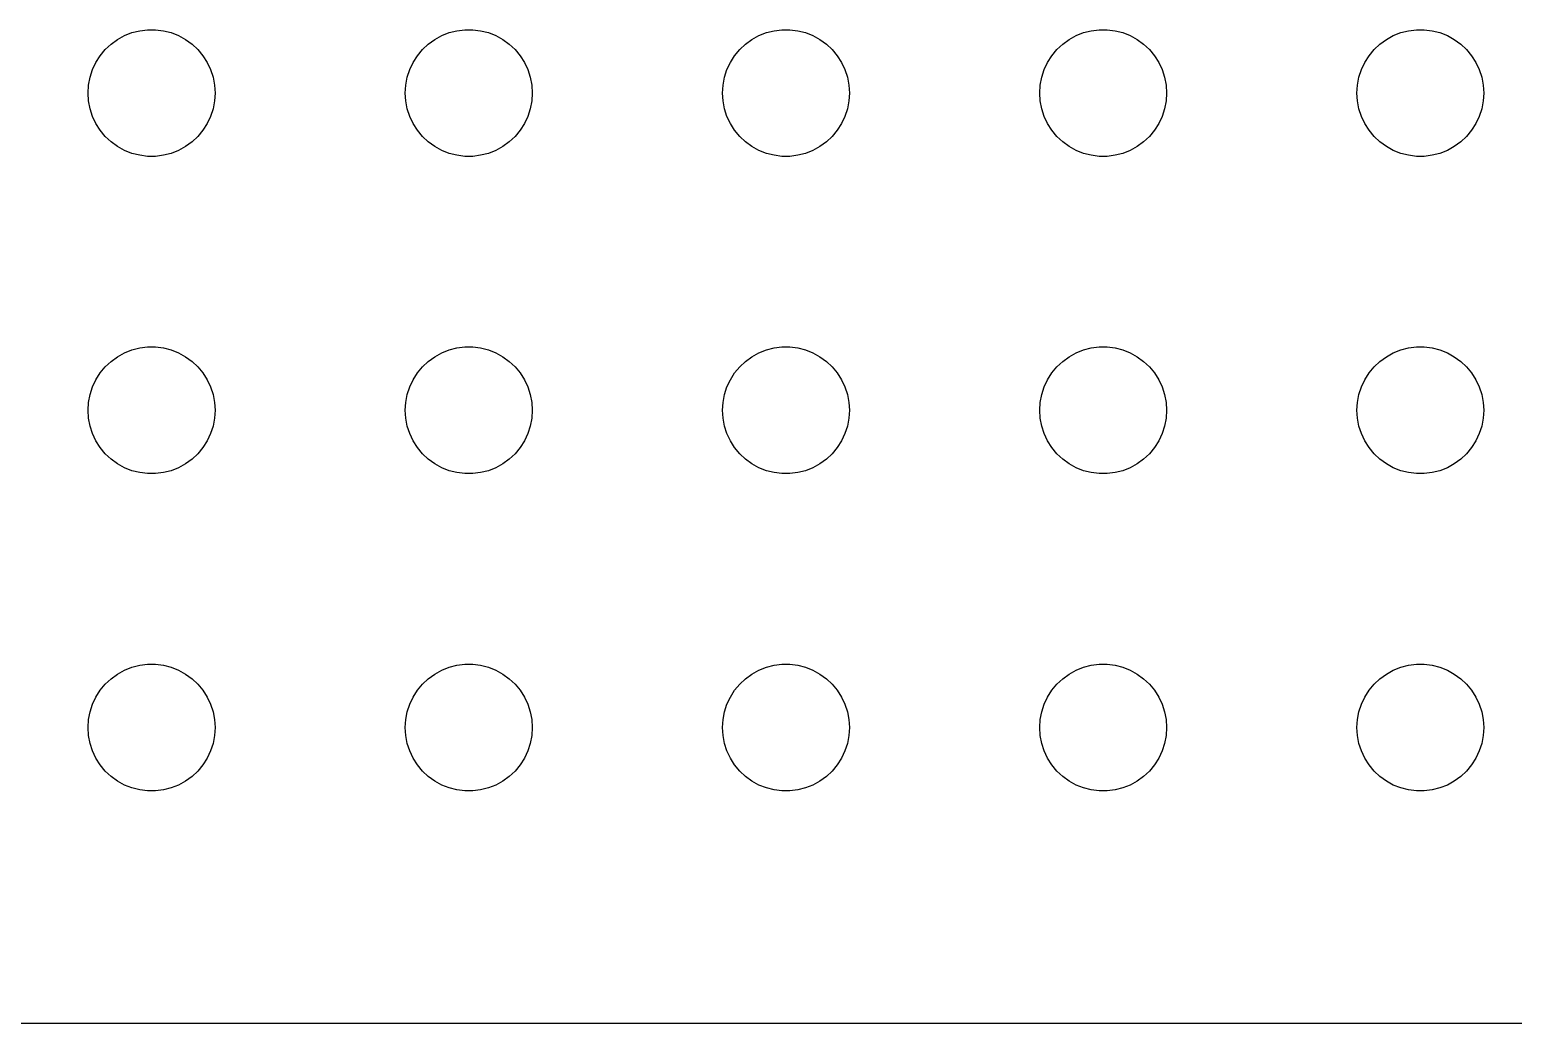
# Model space of a CAD drawing. Header units: metres. Extents: x -134 to 134, y 176 to 394.
# Drawn here: x 64.62 to 99.7, y 176.01 to 199.5 of the extents above; entities that cross this region are included whole.
import ezdxf

# ---------------------------------------------------------------- set-up
doc = ezdxf.new("R2010")
doc.units = ezdxf.units.M

msp = doc.modelspace()

# ---------------------------------------------------------------- linework, layer by layer
for p, q in [((66.5439, 199.156), (66.6963, 199.266)), ((66.6963, 199.266), (66.8613, 199.357)), ((66.8613, 199.357), (67.0365, 199.427)), ((67.0365, 199.427), (67.2189, 199.473)), ((67.2189, 199.473), (67.4058, 199.497)), ((67.4058, 199.497), (67.5942, 199.497)), ((67.5942, 199.497), (67.7811, 199.473)), ((67.7811, 199.473), (67.9635, 199.427)), ((67.9635, 199.427), (68.1387, 199.357)), ((68.1387, 199.357), (68.3037, 199.266)), ((68.3037, 199.266), (68.4561, 199.156)), ((74.0439, 199.156), (74.1963, 199.266)), ((74.1963, 199.266), (74.3613, 199.357)), ((74.3613, 199.357), (74.5365, 199.427)), ((74.5365, 199.427), (74.7189, 199.473)), ((74.7189, 199.473), (74.9058, 199.497)), ((74.9058, 199.497), (75.0942, 199.497)), ((75.0942, 199.497), (75.2811, 199.473)), ((75.2811, 199.473), (75.4635, 199.427)), ((75.4635, 199.427), (75.6387, 199.357)), ((75.6387, 199.357), (75.8037, 199.266)), ((75.8037, 199.266), (75.9561, 199.156)), ((81.5439, 199.156), (81.6963, 199.266)), ((81.6963, 199.266), (81.8613, 199.357)), ((81.8613, 199.357), (82.0365, 199.427)), ((82.0365, 199.427), (82.2189, 199.473)), ((82.2189, 199.473), (82.4058, 199.497)), ((82.4058, 199.497), (82.5942, 199.497)), ((82.5942, 199.497), (82.7811, 199.473)), ((82.7811, 199.473), (82.9635, 199.427)), ((82.9635, 199.427), (83.1387, 199.357)), ((83.1387, 199.357), (83.3037, 199.266)), ((83.3037, 199.266), (83.4561, 199.156)), ((89.0439, 199.156), (89.1963, 199.266)), ((89.1963, 199.266), (89.3613, 199.357)), ((89.3613, 199.357), (89.5365, 199.427)), ((89.5365, 199.427), (89.7189, 199.473)), ((89.7189, 199.473), (89.9058, 199.497)), ((89.9058, 199.497), (90.0942, 199.497)), ((90.0942, 199.497), (90.2811, 199.473)), ((90.2811, 199.473), (90.4635, 199.427)), ((90.4635, 199.427), (90.6387, 199.357)), ((90.6387, 199.357), (90.8037, 199.266)), ((90.8037, 199.266), (90.9561, 199.156)), ((96.5439, 199.156), (96.6963, 199.266)), ((96.6963, 199.266), (96.8613, 199.357)), ((96.8613, 199.357), (97.0365, 199.427)), ((97.0365, 199.427), (97.2189, 199.473)), ((97.2189, 199.473), (97.4058, 199.497)), ((97.4058, 199.497), (97.5942, 199.497)), ((97.5942, 199.497), (97.7811, 199.473)), ((97.7811, 199.473), (97.9635, 199.427)), ((97.9635, 199.427), (98.1387, 199.357)), ((98.1387, 199.357), (98.3037, 199.266)), ((98.3037, 199.266), (98.4561, 199.156)), ((66.2865, 198.882), (66.4065, 199.027)), ((66.4065, 199.027), (66.5439, 199.156)), ((68.4561, 199.156), (68.5934, 199.027)), ((68.5934, 199.027), (68.7135, 198.882)), ((73.7865, 198.882), (73.9065, 199.027)), ((73.9065, 199.027), (74.0439, 199.156)), ((75.9561, 199.156), (76.0934, 199.027)), ((76.0934, 199.027), (76.2135, 198.882)), ((81.2865, 198.882), (81.4065, 199.027)), ((81.4065, 199.027), (81.5439, 199.156)), ((83.4561, 199.156), (83.5934, 199.027)), ((83.5934, 199.027), (83.7135, 198.882)), ((88.7865, 198.882), (88.9065, 199.027)), ((88.9065, 199.027), (89.0439, 199.156)), ((90.9561, 199.156), (91.0934, 199.027)), ((91.0934, 199.027), (91.2135, 198.882)), ((96.2865, 198.882), (96.4065, 199.027)), ((96.4065, 199.027), (96.5439, 199.156)), ((98.4561, 199.156), (98.5934, 199.027)), ((98.5934, 199.027), (98.7135, 198.882)), ((66.1053, 198.552), (66.1855, 198.723)), ((66.1855, 198.723), (66.2865, 198.882)), ((68.7135, 198.882), (68.8145, 198.723)), ((68.8145, 198.723), (68.8947, 198.552)), ((73.6053, 198.552), (73.6855, 198.723)), ((73.6855, 198.723), (73.7865, 198.882)), ((76.2135, 198.882), (76.3145, 198.723)), ((76.3145, 198.723), (76.3947, 198.552)), ((81.1053, 198.552), (81.1855, 198.723)), ((81.1855, 198.723), (81.2865, 198.882)), ((83.7135, 198.882), (83.8145, 198.723)), ((83.8145, 198.723), (83.8947, 198.552)), ((88.6053, 198.552), (88.6855, 198.723)), ((88.6855, 198.723), (88.7865, 198.882)), ((91.2135, 198.882), (91.3145, 198.723)), ((91.3145, 198.723), (91.3947, 198.552)), ((96.1053, 198.552), (96.1855, 198.723)), ((96.1855, 198.723), (96.2865, 198.882)), ((98.7135, 198.882), (98.8145, 198.723)), ((98.8145, 198.723), (98.8947, 198.552)), ((66.0118, 198.188), (66.0471, 198.373)), ((66.0471, 198.373), (66.1053, 198.552)), ((68.8947, 198.552), (68.9529, 198.373)), ((68.9529, 198.373), (68.9882, 198.188)), ((73.5118, 198.188), (73.5471, 198.373)), ((73.5471, 198.373), (73.6053, 198.552)), ((76.3947, 198.552), (76.4529, 198.373)), ((76.4529, 198.373), (76.4882, 198.188)), ((81.0118, 198.188), (81.0471, 198.373)), ((81.0471, 198.373), (81.1053, 198.552)), ((83.8947, 198.552), (83.9529, 198.373)), ((83.9529, 198.373), (83.9882, 198.188)), ((88.5118, 198.188), (88.5471, 198.373)), ((88.5471, 198.373), (88.6053, 198.552)), ((91.3947, 198.552), (91.4529, 198.373)), ((91.4529, 198.373), (91.4882, 198.188)), ((96.0118, 198.188), (96.0471, 198.373)), ((96.0471, 198.373), (96.1053, 198.552)), ((98.8947, 198.552), (98.9529, 198.373)), ((98.9529, 198.373), (98.9882, 198.188)), ((66, 198), (66.0118, 198.188)), ((66.0118, 197.812), (66, 198)), ((68.9882, 198.188), (69, 198)), ((69, 198), (68.9882, 197.812)), ((73.5, 198), (73.5118, 198.188)), ((73.5118, 197.812), (73.5, 198)), ((76.4882, 198.188), (76.5, 198)), ((76.5, 198), (76.4882, 197.812)), ((81, 198), (81.0118, 198.188)), ((81.0118, 197.812), (81, 198)), ((83.9882, 198.188), (84, 198)), ((84, 198), (83.9882, 197.812)), ((88.5, 198), (88.5118, 198.188)), ((88.5118, 197.812), (88.5, 198)), ((91.4882, 198.188), (91.5, 198)), ((91.5, 198), (91.4882, 197.812)), ((96, 198), (96.0118, 198.188)), ((96.0118, 197.812), (96, 198)), ((98.9882, 198.188), (99, 198)), ((99, 198), (98.9882, 197.812)), ((66.0471, 197.627), (66.0118, 197.812)), ((66.1053, 197.448), (66.0471, 197.627)), ((68.9529, 197.627), (68.8947, 197.448)), ((68.9882, 197.812), (68.9529, 197.627)), ((73.5471, 197.627), (73.5118, 197.812)), ((73.6053, 197.448), (73.5471, 197.627)), ((76.4529, 197.627), (76.3947, 197.448)), ((76.4882, 197.812), (76.4529, 197.627)), ((81.0471, 197.627), (81.0118, 197.812)), ((81.1053, 197.448), (81.0471, 197.627)), ((83.9529, 197.627), (83.8947, 197.448)), ((83.9882, 197.812), (83.9529, 197.627)), ((88.5471, 197.627), (88.5118, 197.812)), ((88.6053, 197.448), (88.5471, 197.627)), ((91.4529, 197.627), (91.3947, 197.448)), ((91.4882, 197.812), (91.4529, 197.627)), ((96.0471, 197.627), (96.0118, 197.812)), ((96.1053, 197.448), (96.0471, 197.627)), ((98.9529, 197.627), (98.8947, 197.448)), ((98.9882, 197.812), (98.9529, 197.627)), ((66.1855, 197.277), (66.1053, 197.448)), ((66.2865, 197.118), (66.1855, 197.277)), ((68.8145, 197.277), (68.7135, 197.118)), ((68.8947, 197.448), (68.8145, 197.277)), ((73.6855, 197.277), (73.6053, 197.448)), ((73.7865, 197.118), (73.6855, 197.277)), ((76.3145, 197.277), (76.2135, 197.118)), ((76.3947, 197.448), (76.3145, 197.277)), ((81.1855, 197.277), (81.1053, 197.448)), ((81.2865, 197.118), (81.1855, 197.277)), ((83.8145, 197.277), (83.7135, 197.118)), ((83.8947, 197.448), (83.8145, 197.277)), ((88.6855, 197.277), (88.6053, 197.448)), ((88.7865, 197.118), (88.6855, 197.277)), ((91.3145, 197.277), (91.2135, 197.118)), ((91.3947, 197.448), (91.3145, 197.277)), ((96.1855, 197.277), (96.1053, 197.448)), ((96.2865, 197.118), (96.1855, 197.277)), ((98.8145, 197.277), (98.7135, 197.118)), ((98.8947, 197.448), (98.8145, 197.277)), ((66.4065, 196.973), (66.2865, 197.118)), ((66.5439, 196.844), (66.4065, 196.973)), ((66.6963, 196.734), (66.5439, 196.844)), ((68.4561, 196.844), (68.3037, 196.734)), ((68.5934, 196.973), (68.4561, 196.844)), ((68.7135, 197.118), (68.5934, 196.973)), ((73.9065, 196.973), (73.7865, 197.118)), ((74.0439, 196.844), (73.9065, 196.973)), ((74.1963, 196.734), (74.0439, 196.844)), ((75.9561, 196.844), (75.8037, 196.734)), ((76.0934, 196.973), (75.9561, 196.844)), ((76.2135, 197.118), (76.0934, 196.973)), ((81.4065, 196.973), (81.2865, 197.118)), ((81.5439, 196.844), (81.4065, 196.973)), ((81.6963, 196.734), (81.5439, 196.844)), ((83.4561, 196.844), (83.3037, 196.734)), ((83.5934, 196.973), (83.4561, 196.844)), ((83.7135, 197.118), (83.5934, 196.973)), ((88.9065, 196.973), (88.7865, 197.118)), ((89.0439, 196.844), (88.9065, 196.973)), ((89.1963, 196.734), (89.0439, 196.844)), ((90.9561, 196.844), (90.8037, 196.734)), ((91.0934, 196.973), (90.9561, 196.844)), ((91.2135, 197.118), (91.0934, 196.973)), ((96.4065, 196.973), (96.2865, 197.118)), ((96.5439, 196.844), (96.4065, 196.973)), ((96.6963, 196.734), (96.5439, 196.844)), ((98.4561, 196.844), (98.3037, 196.734)), ((98.5934, 196.973), (98.4561, 196.844)), ((98.7135, 197.118), (98.5934, 196.973)), ((66.8613, 196.643), (66.6963, 196.734)), ((67.0365, 196.573), (66.8613, 196.643)), ((67.2189, 196.527), (67.0365, 196.573)), ((67.4058, 196.503), (67.2189, 196.527)), ((67.5942, 196.503), (67.4058, 196.503)), ((67.7811, 196.527), (67.5942, 196.503)), ((67.9635, 196.573), (67.7811, 196.527)), ((68.1387, 196.643), (67.9635, 196.573)), ((68.3037, 196.734), (68.1387, 196.643)), ((74.3613, 196.643), (74.1963, 196.734)), ((74.5365, 196.573), (74.3613, 196.643)), ((74.7189, 196.527), (74.5365, 196.573)), ((74.9058, 196.503), (74.7189, 196.527)), ((75.0942, 196.503), (74.9058, 196.503)), ((75.2811, 196.527), (75.0942, 196.503)), ((75.4635, 196.573), (75.2811, 196.527)), ((75.6387, 196.643), (75.4635, 196.573)), ((75.8037, 196.734), (75.6387, 196.643)), ((81.8613, 196.643), (81.6963, 196.734)), ((82.0365, 196.573), (81.8613, 196.643)), ((82.2189, 196.527), (82.0365, 196.573)), ((82.4058, 196.503), (82.2189, 196.527)), ((82.5942, 196.503), (82.4058, 196.503)), ((82.7811, 196.527), (82.5942, 196.503)), ((82.9635, 196.573), (82.7811, 196.527)), ((83.1387, 196.643), (82.9635, 196.573)), ((83.3037, 196.734), (83.1387, 196.643)), ((89.3613, 196.643), (89.1963, 196.734)), ((89.5365, 196.573), (89.3613, 196.643)), ((89.7189, 196.527), (89.5365, 196.573)), ((89.9058, 196.503), (89.7189, 196.527)), ((90.0942, 196.503), (89.9058, 196.503)), ((90.2811, 196.527), (90.0942, 196.503)), ((90.4635, 196.573), (90.2811, 196.527)), ((90.6387, 196.643), (90.4635, 196.573)), ((90.8037, 196.734), (90.6387, 196.643)), ((96.8613, 196.643), (96.6963, 196.734)), ((97.0365, 196.573), (96.8613, 196.643)), ((97.2189, 196.527), (97.0365, 196.573)), ((97.4058, 196.503), (97.2189, 196.527)), ((97.5942, 196.503), (97.4058, 196.503)), ((97.7811, 196.527), (97.5942, 196.503)), ((97.9635, 196.573), (97.7811, 196.527)), ((98.1387, 196.643), (97.9635, 196.573)), ((98.3037, 196.734), (98.1387, 196.643)), ((66.8613, 191.857), (67.0365, 191.927)), ((67.0365, 191.927), (67.2189, 191.973)), ((67.2189, 191.973), (67.4058, 191.997)), ((67.4058, 191.997), (67.5942, 191.997)), ((67.5942, 191.997), (67.7811, 191.973)), ((67.7811, 191.973), (67.9635, 191.927)), ((67.9635, 191.927), (68.1387, 191.857)), ((74.3613, 191.857), (74.5365, 191.927)), ((74.5365, 191.927), (74.7189, 191.973)), ((74.7189, 191.973), (74.9058, 191.997)), ((74.9058, 191.997), (75.0942, 191.997)), ((75.0942, 191.997), (75.2811, 191.973)), ((75.2811, 191.973), (75.4635, 191.927)), ((75.4635, 191.927), (75.6387, 191.857)), ((81.8613, 191.857), (82.0365, 191.927)), ((82.0365, 191.927), (82.2189, 191.973)), ((82.2189, 191.973), (82.4058, 191.997)), ((82.4058, 191.997), (82.5942, 191.997)), ((82.5942, 191.997), (82.7811, 191.973)), ((82.7811, 191.973), (82.9635, 191.927)), ((82.9635, 191.927), (83.1387, 191.857)), ((89.3613, 191.857), (89.5365, 191.927)), ((89.5365, 191.927), (89.7189, 191.973)), ((89.7189, 191.973), (89.9058, 191.997)), ((89.9058, 191.997), (90.0942, 191.997)), ((90.0942, 191.997), (90.2811, 191.973)), ((90.2811, 191.973), (90.4635, 191.927)), ((90.4635, 191.927), (90.6387, 191.857)), ((96.8613, 191.857), (97.0365, 191.927)), ((97.0365, 191.927), (97.2189, 191.973)), ((97.2189, 191.973), (97.4058, 191.997)), ((97.4058, 191.997), (97.5942, 191.997)), ((97.5942, 191.997), (97.7811, 191.973)), ((97.7811, 191.973), (97.9635, 191.927)), ((97.9635, 191.927), (98.1387, 191.857)), ((66.4065, 191.527), (66.5439, 191.656)), ((66.5439, 191.656), (66.6963, 191.766)), ((66.6963, 191.766), (66.8613, 191.857)), ((68.1387, 191.857), (68.3037, 191.766)), ((68.3037, 191.766), (68.4561, 191.656)), ((68.4561, 191.656), (68.5934, 191.527)), ((73.9065, 191.527), (74.0439, 191.656)), ((74.0439, 191.656), (74.1963, 191.766)), ((74.1963, 191.766), (74.3613, 191.857)), ((75.6387, 191.857), (75.8037, 191.766)), ((75.8037, 191.766), (75.9561, 191.656)), ((75.9561, 191.656), (76.0934, 191.527)), ((81.4065, 191.527), (81.5439, 191.656)), ((81.5439, 191.656), (81.6963, 191.766)), ((81.6963, 191.766), (81.8613, 191.857)), ((83.1387, 191.857), (83.3037, 191.766)), ((83.3037, 191.766), (83.4561, 191.656)), ((83.4561, 191.656), (83.5934, 191.527)), ((88.9065, 191.527), (89.0439, 191.656)), ((89.0439, 191.656), (89.1963, 191.766)), ((89.1963, 191.766), (89.3613, 191.857)), ((90.6387, 191.857), (90.8037, 191.766)), ((90.8037, 191.766), (90.9561, 191.656)), ((90.9561, 191.656), (91.0934, 191.527)), ((96.4065, 191.527), (96.5439, 191.656)), ((96.5439, 191.656), (96.6963, 191.766)), ((96.6963, 191.766), (96.8613, 191.857)), ((98.1387, 191.857), (98.3037, 191.766)), ((98.3037, 191.766), (98.4561, 191.656)), ((98.4561, 191.656), (98.5934, 191.527)), ((66.1053, 191.052), (66.1855, 191.223)), ((66.1855, 191.223), (66.2865, 191.382)), ((66.2865, 191.382), (66.4065, 191.527)), ((68.5934, 191.527), (68.7135, 191.382)), ((68.7135, 191.382), (68.8145, 191.223)), ((68.8145, 191.223), (68.8947, 191.052)), ((73.6053, 191.052), (73.6855, 191.223)), ((73.6855, 191.223), (73.7865, 191.382)), ((73.7865, 191.382), (73.9065, 191.527)), ((76.0934, 191.527), (76.2135, 191.382)), ((76.2135, 191.382), (76.3145, 191.223)), ((76.3145, 191.223), (76.3947, 191.052)), ((81.1053, 191.052), (81.1855, 191.223)), ((81.1855, 191.223), (81.2865, 191.382)), ((81.2865, 191.382), (81.4065, 191.527)), ((83.5934, 191.527), (83.7135, 191.382)), ((83.7135, 191.382), (83.8145, 191.223)), ((83.8145, 191.223), (83.8947, 191.052)), ((88.6053, 191.052), (88.6855, 191.223)), ((88.6855, 191.223), (88.7865, 191.382)), ((88.7865, 191.382), (88.9065, 191.527)), ((91.0934, 191.527), (91.2135, 191.382)), ((91.2135, 191.382), (91.3145, 191.223)), ((91.3145, 191.223), (91.3947, 191.052)), ((96.1053, 191.052), (96.1855, 191.223)), ((96.1855, 191.223), (96.2865, 191.382)), ((96.2865, 191.382), (96.4065, 191.527)), ((98.5934, 191.527), (98.7135, 191.382)), ((98.7135, 191.382), (98.8145, 191.223)), ((98.8145, 191.223), (98.8947, 191.052)), ((66.0118, 190.688), (66.0471, 190.873)), ((66.0471, 190.873), (66.1053, 191.052)), ((68.8947, 191.052), (68.9529, 190.873)), ((68.9529, 190.873), (68.9882, 190.688)), ((73.5118, 190.688), (73.5471, 190.873)), ((73.5471, 190.873), (73.6053, 191.052)), ((76.3947, 191.052), (76.4529, 190.873)), ((76.4529, 190.873), (76.4882, 190.688)), ((81.0118, 190.688), (81.0471, 190.873)), ((81.0471, 190.873), (81.1053, 191.052)), ((83.8947, 191.052), (83.9529, 190.873)), ((83.9529, 190.873), (83.9882, 190.688)), ((88.5118, 190.688), (88.5471, 190.873)), ((88.5471, 190.873), (88.6053, 191.052)), ((91.3947, 191.052), (91.4529, 190.873)), ((91.4529, 190.873), (91.4882, 190.688)), ((96.0118, 190.688), (96.0471, 190.873)), ((96.0471, 190.873), (96.1053, 191.052)), ((98.8947, 191.052), (98.9529, 190.873)), ((98.9529, 190.873), (98.9882, 190.688)), ((66, 190.5), (66.0118, 190.688)), ((66.0118, 190.312), (66, 190.5)), ((68.9882, 190.688), (69, 190.5)), ((69, 190.5), (68.9882, 190.312)), ((73.5, 190.5), (73.5118, 190.688)), ((73.5118, 190.312), (73.5, 190.5)), ((76.4882, 190.688), (76.5, 190.5)), ((76.5, 190.5), (76.4882, 190.312)), ((81, 190.5), (81.0118, 190.688)), ((81.0118, 190.312), (81, 190.5)), ((83.9882, 190.688), (84, 190.5)), ((84, 190.5), (83.9882, 190.312)), ((88.5, 190.5), (88.5118, 190.688)), ((88.5118, 190.312), (88.5, 190.5)), ((91.4882, 190.688), (91.5, 190.5)), ((91.5, 190.5), (91.4882, 190.312)), ((96, 190.5), (96.0118, 190.688)), ((96.0118, 190.312), (96, 190.5)), ((98.9882, 190.688), (99, 190.5)), ((99, 190.5), (98.9882, 190.312)), ((66.0471, 190.127), (66.0118, 190.312)), ((68.9882, 190.312), (68.9529, 190.127)), ((73.5471, 190.127), (73.5118, 190.312)), ((76.4882, 190.312), (76.4529, 190.127)), ((81.0471, 190.127), (81.0118, 190.312)), ((83.9882, 190.312), (83.9529, 190.127)), ((88.5471, 190.127), (88.5118, 190.312)), ((91.4882, 190.312), (91.4529, 190.127)), ((96.0471, 190.127), (96.0118, 190.312)), ((98.9882, 190.312), (98.9529, 190.127)), ((66.1053, 189.948), (66.0471, 190.127)), ((66.1855, 189.777), (66.1053, 189.948)), ((68.8947, 189.948), (68.8145, 189.777)), ((68.9529, 190.127), (68.8947, 189.948)), ((73.6053, 189.948), (73.5471, 190.127)), ((73.6855, 189.777), (73.6053, 189.948)), ((76.3947, 189.948), (76.3145, 189.777)), ((76.4529, 190.127), (76.3947, 189.948)), ((81.1053, 189.948), (81.0471, 190.127)), ((81.1855, 189.777), (81.1053, 189.948)), ((83.8947, 189.948), (83.8145, 189.777)), ((83.9529, 190.127), (83.8947, 189.948)), ((88.6053, 189.948), (88.5471, 190.127)), ((88.6855, 189.777), (88.6053, 189.948)), ((91.3947, 189.948), (91.3145, 189.777)), ((91.4529, 190.127), (91.3947, 189.948)), ((96.1053, 189.948), (96.0471, 190.127)), ((96.1855, 189.777), (96.1053, 189.948)), ((98.8947, 189.948), (98.8145, 189.777)), ((98.9529, 190.127), (98.8947, 189.948)), ((66.2865, 189.618), (66.1855, 189.777)), ((66.4065, 189.473), (66.2865, 189.618)), ((66.5439, 189.344), (66.4065, 189.473)), ((68.5934, 189.473), (68.4561, 189.344)), ((68.7135, 189.618), (68.5934, 189.473)), ((68.8145, 189.777), (68.7135, 189.618)), ((73.7865, 189.618), (73.6855, 189.777)), ((73.9065, 189.473), (73.7865, 189.618)), ((74.0439, 189.344), (73.9065, 189.473)), ((76.0934, 189.473), (75.9561, 189.344)), ((76.2135, 189.618), (76.0934, 189.473)), ((76.3145, 189.777), (76.2135, 189.618)), ((81.2865, 189.618), (81.1855, 189.777)), ((81.4065, 189.473), (81.2865, 189.618)), ((81.5439, 189.344), (81.4065, 189.473)), ((83.5934, 189.473), (83.4561, 189.344)), ((83.7135, 189.618), (83.5934, 189.473)), ((83.8145, 189.777), (83.7135, 189.618)), ((88.7865, 189.618), (88.6855, 189.777)), ((88.9065, 189.473), (88.7865, 189.618)), ((89.0439, 189.344), (88.9065, 189.473)), ((91.0934, 189.473), (90.9561, 189.344)), ((91.2135, 189.618), (91.0934, 189.473)), ((91.3145, 189.777), (91.2135, 189.618)), ((96.2865, 189.618), (96.1855, 189.777)), ((96.4065, 189.473), (96.2865, 189.618)), ((96.5439, 189.344), (96.4065, 189.473)), ((98.5934, 189.473), (98.4561, 189.344)), ((98.7135, 189.618), (98.5934, 189.473)), ((98.8145, 189.777), (98.7135, 189.618)), ((66.6963, 189.234), (66.5439, 189.344)), ((66.8613, 189.143), (66.6963, 189.234)), ((67.0365, 189.073), (66.8613, 189.143)), ((68.1387, 189.143), (67.9635, 189.073)), ((68.3037, 189.234), (68.1387, 189.143)), ((68.4561, 189.344), (68.3037, 189.234)), ((74.1963, 189.234), (74.0439, 189.344)), ((74.3613, 189.143), (74.1963, 189.234)), ((74.5365, 189.073), (74.3613, 189.143)), ((75.6387, 189.143), (75.4635, 189.073)), ((75.8037, 189.234), (75.6387, 189.143)), ((75.9561, 189.344), (75.8037, 189.234)), ((81.6963, 189.234), (81.5439, 189.344)), ((81.8613, 189.143), (81.6963, 189.234)), ((82.0365, 189.073), (81.8613, 189.143)), ((83.1387, 189.143), (82.9635, 189.073)), ((83.3037, 189.234), (83.1387, 189.143)), ((83.4561, 189.344), (83.3037, 189.234)), ((89.1963, 189.234), (89.0439, 189.344)), ((89.3613, 189.143), (89.1963, 189.234)), ((89.5365, 189.073), (89.3613, 189.143)), ((90.6387, 189.143), (90.4635, 189.073)), ((90.8037, 189.234), (90.6387, 189.143)), ((90.9561, 189.344), (90.8037, 189.234)), ((96.6963, 189.234), (96.5439, 189.344)), ((96.8613, 189.143), (96.6963, 189.234)), ((97.0365, 189.073), (96.8613, 189.143)), ((98.1387, 189.143), (97.9635, 189.073)), ((98.3037, 189.234), (98.1387, 189.143)), ((98.4561, 189.344), (98.3037, 189.234)), ((67.2189, 189.027), (67.0365, 189.073)), ((67.4058, 189.003), (67.2189, 189.027)), ((67.5942, 189.003), (67.4058, 189.003)), ((67.7811, 189.027), (67.5942, 189.003)), ((67.9635, 189.073), (67.7811, 189.027)), ((74.7189, 189.027), (74.5365, 189.073)), ((74.9058, 189.003), (74.7189, 189.027)), ((75.0942, 189.003), (74.9058, 189.003)), ((75.2811, 189.027), (75.0942, 189.003)), ((75.4635, 189.073), (75.2811, 189.027)), ((82.2189, 189.027), (82.0365, 189.073)), ((82.4058, 189.003), (82.2189, 189.027)), ((82.5942, 189.003), (82.4058, 189.003)), ((82.7811, 189.027), (82.5942, 189.003)), ((82.9635, 189.073), (82.7811, 189.027)), ((89.7189, 189.027), (89.5365, 189.073)), ((89.9058, 189.003), (89.7189, 189.027)), ((90.0942, 189.003), (89.9058, 189.003)), ((90.2811, 189.027), (90.0942, 189.003)), ((90.4635, 189.073), (90.2811, 189.027)), ((97.2189, 189.027), (97.0365, 189.073)), ((97.4058, 189.003), (97.2189, 189.027)), ((97.5942, 189.003), (97.4058, 189.003)), ((97.7811, 189.027), (97.5942, 189.003)), ((97.9635, 189.073), (97.7811, 189.027)), ((66.5439, 184.156), (66.6963, 184.266)), ((66.6963, 184.266), (66.8613, 184.357)), ((66.8613, 184.357), (67.0365, 184.427)), ((67.0365, 184.427), (67.2189, 184.473)), ((67.2189, 184.473), (67.4058, 184.497)), ((67.4058, 184.497), (67.5942, 184.497)), ((67.5942, 184.497), (67.7811, 184.473)), ((67.7811, 184.473), (67.9635, 184.427)), ((67.9635, 184.427), (68.1387, 184.357)), ((68.1387, 184.357), (68.3037, 184.266)), ((68.3037, 184.266), (68.4561, 184.156)), ((74.0439, 184.156), (74.1963, 184.266)), ((74.1963, 184.266), (74.3613, 184.357)), ((74.3613, 184.357), (74.5365, 184.427)), ((74.5365, 184.427), (74.7189, 184.473)), ((74.7189, 184.473), (74.9058, 184.497)), ((74.9058, 184.497), (75.0942, 184.497)), ((75.0942, 184.497), (75.2811, 184.473)), ((75.2811, 184.473), (75.4635, 184.427)), ((75.4635, 184.427), (75.6387, 184.357)), ((75.6387, 184.357), (75.8037, 184.266)), ((75.8037, 184.266), (75.9561, 184.156)), ((81.5439, 184.156), (81.6963, 184.266)), ((81.6963, 184.266), (81.8613, 184.357)), ((81.8613, 184.357), (82.0365, 184.427)), ((82.0365, 184.427), (82.2189, 184.473)), ((82.2189, 184.473), (82.4058, 184.497)), ((82.4058, 184.497), (82.5942, 184.497)), ((82.5942, 184.497), (82.7811, 184.473)), ((82.7811, 184.473), (82.9635, 184.427)), ((82.9635, 184.427), (83.1387, 184.357)), ((83.1387, 184.357), (83.3037, 184.266)), ((83.3037, 184.266), (83.4561, 184.156)), ((89.0439, 184.156), (89.1963, 184.266)), ((89.1963, 184.266), (89.3613, 184.357)), ((89.3613, 184.357), (89.5365, 184.427)), ((89.5365, 184.427), (89.7189, 184.473)), ((89.7189, 184.473), (89.9058, 184.497)), ((89.9058, 184.497), (90.0942, 184.497)), ((90.0942, 184.497), (90.2811, 184.473)), ((90.2811, 184.473), (90.4635, 184.427)), ((90.4635, 184.427), (90.6387, 184.357)), ((90.6387, 184.357), (90.8037, 184.266)), ((90.8037, 184.266), (90.9561, 184.156)), ((96.5439, 184.156), (96.6963, 184.266)), ((96.6963, 184.266), (96.8613, 184.357)), ((96.8613, 184.357), (97.0365, 184.427)), ((97.0365, 184.427), (97.2189, 184.473)), ((97.2189, 184.473), (97.4058, 184.497)), ((97.4058, 184.497), (97.5942, 184.497)), ((97.5942, 184.497), (97.7811, 184.473)), ((97.7811, 184.473), (97.9635, 184.427)), ((97.9635, 184.427), (98.1387, 184.357)), ((98.1387, 184.357), (98.3037, 184.266)), ((98.3037, 184.266), (98.4561, 184.156)), ((66.1855, 183.723), (66.2865, 183.882)), ((66.2865, 183.882), (66.4065, 184.027)), ((66.4065, 184.027), (66.5439, 184.156)), ((68.4561, 184.156), (68.5934, 184.027)), ((68.5934, 184.027), (68.7135, 183.882)), ((68.7135, 183.882), (68.8145, 183.723)), ((73.6855, 183.723), (73.7865, 183.882)), ((73.7865, 183.882), (73.9065, 184.027)), ((73.9065, 184.027), (74.0439, 184.156)), ((75.9561, 184.156), (76.0934, 184.027)), ((76.0934, 184.027), (76.2135, 183.882)), ((76.2135, 183.882), (76.3145, 183.723)), ((81.1855, 183.723), (81.2865, 183.882)), ((81.2865, 183.882), (81.4065, 184.027)), ((81.4065, 184.027), (81.5439, 184.156)), ((83.4561, 184.156), (83.5934, 184.027)), ((83.5934, 184.027), (83.7135, 183.882)), ((83.7135, 183.882), (83.8145, 183.723)), ((88.6855, 183.723), (88.7865, 183.882)), ((88.7865, 183.882), (88.9065, 184.027)), ((88.9065, 184.027), (89.0439, 184.156)), ((90.9561, 184.156), (91.0934, 184.027)), ((91.0934, 184.027), (91.2135, 183.882)), ((91.2135, 183.882), (91.3145, 183.723)), ((96.1855, 183.723), (96.2865, 183.882)), ((96.2865, 183.882), (96.4065, 184.027)), ((96.4065, 184.027), (96.5439, 184.156)), ((98.4561, 184.156), (98.5934, 184.027)), ((98.5934, 184.027), (98.7135, 183.882)), ((98.7135, 183.882), (98.8145, 183.723)), ((66.0471, 183.373), (66.1053, 183.552)), ((66.1053, 183.552), (66.1855, 183.723)), ((68.8145, 183.723), (68.8947, 183.552)), ((68.8947, 183.552), (68.9529, 183.373)), ((73.5471, 183.373), (73.6053, 183.552)), ((73.6053, 183.552), (73.6855, 183.723)), ((76.3145, 183.723), (76.3947, 183.552)), ((76.3947, 183.552), (76.4529, 183.373)), ((81.0471, 183.373), (81.1053, 183.552)), ((81.1053, 183.552), (81.1855, 183.723)), ((83.8145, 183.723), (83.8947, 183.552)), ((83.8947, 183.552), (83.9529, 183.373)), ((88.5471, 183.373), (88.6053, 183.552)), ((88.6053, 183.552), (88.6855, 183.723)), ((91.3145, 183.723), (91.3947, 183.552)), ((91.3947, 183.552), (91.4529, 183.373)), ((96.0471, 183.373), (96.1053, 183.552)), ((96.1053, 183.552), (96.1855, 183.723)), ((98.8145, 183.723), (98.8947, 183.552)), ((98.8947, 183.552), (98.9529, 183.373)), ((66, 183), (66.0118, 183.188)), ((66.0118, 183.188), (66.0471, 183.373)), ((68.9529, 183.373), (68.9882, 183.188)), ((68.9882, 183.188), (69, 183)), ((73.5, 183), (73.5118, 183.188)), ((73.5118, 183.188), (73.5471, 183.373)), ((76.4529, 183.373), (76.4882, 183.188)), ((76.4882, 183.188), (76.5, 183)), ((81, 183), (81.0118, 183.188)), ((81.0118, 183.188), (81.0471, 183.373)), ((83.9529, 183.373), (83.9882, 183.188)), ((83.9882, 183.188), (84, 183)), ((88.5, 183), (88.5118, 183.188)), ((88.5118, 183.188), (88.5471, 183.373)), ((91.4529, 183.373), (91.4882, 183.188)), ((91.4882, 183.188), (91.5, 183)), ((96, 183), (96.0118, 183.188)), ((96.0118, 183.188), (96.0471, 183.373)), ((98.9529, 183.373), (98.9882, 183.188)), ((98.9882, 183.188), (99, 183)), ((66.0118, 182.812), (66, 183)), ((66.0471, 182.627), (66.0118, 182.812)), ((68.9882, 182.812), (68.9529, 182.627)), ((69, 183), (68.9882, 182.812)), ((73.5118, 182.812), (73.5, 183)), ((73.5471, 182.627), (73.5118, 182.812)), ((76.4882, 182.812), (76.4529, 182.627)), ((76.5, 183), (76.4882, 182.812)), ((81.0118, 182.812), (81, 183)), ((81.0471, 182.627), (81.0118, 182.812)), ((83.9882, 182.812), (83.9529, 182.627)), ((84, 183), (83.9882, 182.812)), ((88.5118, 182.812), (88.5, 183)), ((88.5471, 182.627), (88.5118, 182.812)), ((91.4882, 182.812), (91.4529, 182.627)), ((91.5, 183), (91.4882, 182.812)), ((96.0118, 182.812), (96, 183)), ((96.0471, 182.627), (96.0118, 182.812)), ((98.9882, 182.812), (98.9529, 182.627)), ((99, 183), (98.9882, 182.812)), ((66.1053, 182.448), (66.0471, 182.627)), ((66.1855, 182.277), (66.1053, 182.448)), ((68.8947, 182.448), (68.8145, 182.277)), ((68.9529, 182.627), (68.8947, 182.448)), ((73.6053, 182.448), (73.5471, 182.627)), ((73.6855, 182.277), (73.6053, 182.448)), ((76.3947, 182.448), (76.3145, 182.277)), ((76.4529, 182.627), (76.3947, 182.448)), ((81.1053, 182.448), (81.0471, 182.627)), ((81.1855, 182.277), (81.1053, 182.448)), ((83.8947, 182.448), (83.8145, 182.277)), ((83.9529, 182.627), (83.8947, 182.448)), ((88.6053, 182.448), (88.5471, 182.627)), ((88.6855, 182.277), (88.6053, 182.448)), ((91.3947, 182.448), (91.3145, 182.277)), ((91.4529, 182.627), (91.3947, 182.448)), ((96.1053, 182.448), (96.0471, 182.627)), ((96.1855, 182.277), (96.1053, 182.448)), ((98.8947, 182.448), (98.8145, 182.277)), ((98.9529, 182.627), (98.8947, 182.448)), ((66.2865, 182.118), (66.1855, 182.277)), ((66.4065, 181.973), (66.2865, 182.118)), ((68.7135, 182.118), (68.5934, 181.973)), ((68.8145, 182.277), (68.7135, 182.118)), ((73.7865, 182.118), (73.6855, 182.277)), ((73.9065, 181.973), (73.7865, 182.118)), ((76.2135, 182.118), (76.0934, 181.973)), ((76.3145, 182.277), (76.2135, 182.118)), ((81.2865, 182.118), (81.1855, 182.277)), ((81.4065, 181.973), (81.2865, 182.118)), ((83.7135, 182.118), (83.5934, 181.973)), ((83.8145, 182.277), (83.7135, 182.118)), ((88.7865, 182.118), (88.6855, 182.277)), ((88.9065, 181.973), (88.7865, 182.118)), ((91.2135, 182.118), (91.0934, 181.973)), ((91.3145, 182.277), (91.2135, 182.118)), ((96.2865, 182.118), (96.1855, 182.277)), ((96.4065, 181.973), (96.2865, 182.118)), ((98.7135, 182.118), (98.5934, 181.973)), ((98.8145, 182.277), (98.7135, 182.118)), ((66.5439, 181.844), (66.4065, 181.973)), ((66.6963, 181.734), (66.5439, 181.844)), ((66.8613, 181.643), (66.6963, 181.734)), ((68.3037, 181.734), (68.1387, 181.643)), ((68.4561, 181.844), (68.3037, 181.734)), ((68.5934, 181.973), (68.4561, 181.844)), ((74.0439, 181.844), (73.9065, 181.973)), ((74.1963, 181.734), (74.0439, 181.844)), ((74.3613, 181.643), (74.1963, 181.734)), ((75.8037, 181.734), (75.6387, 181.643)), ((75.9561, 181.844), (75.8037, 181.734)), ((76.0934, 181.973), (75.9561, 181.844)), ((81.5439, 181.844), (81.4065, 181.973)), ((81.6963, 181.734), (81.5439, 181.844)), ((81.8613, 181.643), (81.6963, 181.734)), ((83.3037, 181.734), (83.1387, 181.643)), ((83.4561, 181.844), (83.3037, 181.734)), ((83.5934, 181.973), (83.4561, 181.844)), ((89.0439, 181.844), (88.9065, 181.973)), ((89.1963, 181.734), (89.0439, 181.844)), ((89.3613, 181.643), (89.1963, 181.734)), ((90.8037, 181.734), (90.6387, 181.643)), ((90.9561, 181.844), (90.8037, 181.734)), ((91.0934, 181.973), (90.9561, 181.844)), ((96.5439, 181.844), (96.4065, 181.973)), ((96.6963, 181.734), (96.5439, 181.844)), ((96.8613, 181.643), (96.6963, 181.734)), ((98.3037, 181.734), (98.1387, 181.643)), ((98.4561, 181.844), (98.3037, 181.734)), ((98.5934, 181.973), (98.4561, 181.844)), ((67.0365, 181.573), (66.8613, 181.643)), ((67.2189, 181.527), (67.0365, 181.573)), ((67.4058, 181.503), (67.2189, 181.527)), ((67.5942, 181.503), (67.4058, 181.503)), ((67.7811, 181.527), (67.5942, 181.503)), ((67.9635, 181.573), (67.7811, 181.527)), ((68.1387, 181.643), (67.9635, 181.573)), ((74.5365, 181.573), (74.3613, 181.643)), ((74.7189, 181.527), (74.5365, 181.573)), ((74.9058, 181.503), (74.7189, 181.527)), ((75.0942, 181.503), (74.9058, 181.503)), ((75.2811, 181.527), (75.0942, 181.503)), ((75.4635, 181.573), (75.2811, 181.527)), ((75.6387, 181.643), (75.4635, 181.573)), ((82.0365, 181.573), (81.8613, 181.643)), ((82.2189, 181.527), (82.0365, 181.573)), ((82.4058, 181.503), (82.2189, 181.527)), ((82.5942, 181.503), (82.4058, 181.503)), ((82.7811, 181.527), (82.5942, 181.503)), ((82.9635, 181.573), (82.7811, 181.527)), ((83.1387, 181.643), (82.9635, 181.573)), ((89.5365, 181.573), (89.3613, 181.643)), ((89.7189, 181.527), (89.5365, 181.573)), ((89.9058, 181.503), (89.7189, 181.527)), ((90.0942, 181.503), (89.9058, 181.503)), ((90.2811, 181.527), (90.0942, 181.503)), ((90.4635, 181.573), (90.2811, 181.527)), ((90.6387, 181.643), (90.4635, 181.573)), ((97.0365, 181.573), (96.8613, 181.643)), ((97.2189, 181.527), (97.0365, 181.573)), ((97.4058, 181.503), (97.2189, 181.527)), ((97.5942, 181.503), (97.4058, 181.503)), ((97.7811, 181.527), (97.5942, 181.503)), ((97.9635, 181.573), (97.7811, 181.527)), ((98.1387, 181.643), (97.9635, 181.573)), ((-129.814, 176.01), (129.814, 176.01))]:
    msp.add_line(p, q)

doc.saveas('drawing.dxf')
